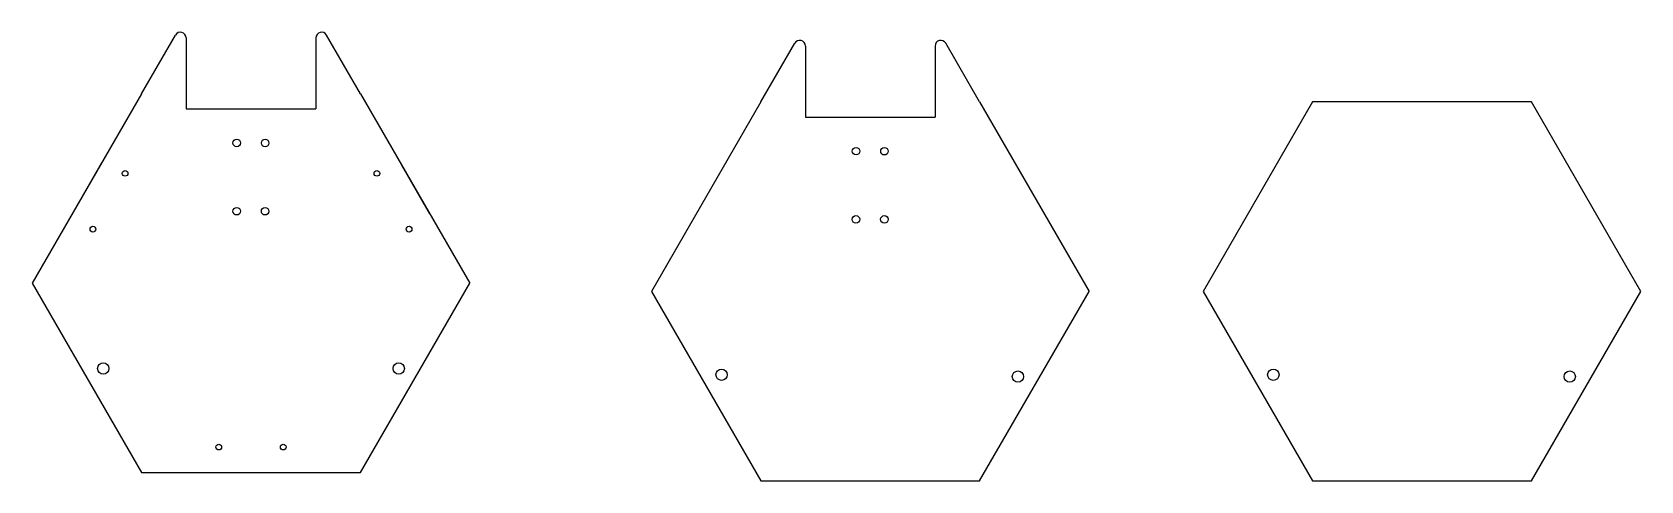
# Model space of a CAD drawing. Header units: millimetres. Extents: x 2976.2 to 3061.1, y 1487.8 to 1511.5.
import ezdxf

# ---------------------------------------------------------------- set-up
doc = ezdxf.new("R2010")
doc.units = ezdxf.units.MM

msp = doc.modelspace()

# ---------------------------------------------------------------- linework, layer by layer
for p, q in [((2982.003, 1508.278), (2983.793, 1511.378)), ((2984.353, 1511.228), (2984.353, 1507.478)), ((2991.2, 1511.228), (2991.2, 1507.478)), ((2993.55, 1508.278), (2991.76, 1511.378)), ((3014.682, 1507.846), (3016.473, 1510.947)), ((3017.032, 1510.797), (3017.032, 1507.046)), ((3023.879, 1510.797), (3023.879, 1507.046)), ((3026.229, 1507.846), (3024.439, 1510.947)), ((2993.55, 1508.278), (2999.324, 1498.278)), ((3026.229, 1507.846), (3032.003, 1497.846)), ((2984.353, 1507.478), (2991.2, 1507.478)), ((3017.032, 1507.046), (3023.879, 1507.046)), ((2979.875, 1504.588), (2978.372, 1501.992)), ((2997.192, 1501.965), (2995.696, 1504.565))]:
    msp.add_line(p, q)
for points in [[(2982.003, 1508.278), (2976.23, 1498.278), (2982.003, 1488.278), (2993.55, 1488.278), (2999.324, 1498.278)], [(3014.682, 1507.846), (3008.909, 1497.846), (3014.682, 1487.846), (3026.229, 1487.846), (3032.003, 1497.846)]]:
    msp.add_lwpolyline(points)
msp.add_lwpolyline([(3043.798, 1487.846), (3055.345, 1487.846), (3061.119, 1497.846), (3055.345, 1507.846), (3043.798, 1507.846), (3038.025, 1497.846)], close=True)
for centre, radius in [((2987.025, 1505.679), 0.2), ((2988.525, 1505.678), 0.2), ((3019.705, 1505.247), 0.2), ((3021.205, 1505.246), 0.2), ((2981.135, 1504.075), 0.15), ((2994.418, 1504.075), 0.15), ((2987.023, 1502.079), 0.2), ((2988.523, 1502.078), 0.2), ((3019.702, 1501.647), 0.2), ((3021.202, 1501.646), 0.2), ((2979.435, 1501.13), 0.15), ((2996.118, 1501.13), 0.15), ((2979.982, 1493.778), 0.3), ((2995.571, 1493.778), 0.3), ((3012.61, 1493.449), 0.3), ((3028.25, 1493.346), 0.3), ((3041.726, 1493.449), 0.3), ((3057.366, 1493.346), 0.3), ((2986.077, 1489.628), 0.15), ((2989.477, 1489.628), 0.15)]:
    msp.add_circle(centre, radius)
for centre, start, end in [((2984.053, 1511.228), 0, 150), ((2991.5, 1511.228), 30, 180), ((3016.732, 1510.797), 0, 150), ((3024.179, 1510.797), 30, 180)]:
    msp.add_arc(centre, 0.3, start, end)

doc.saveas('drawing.dxf')
